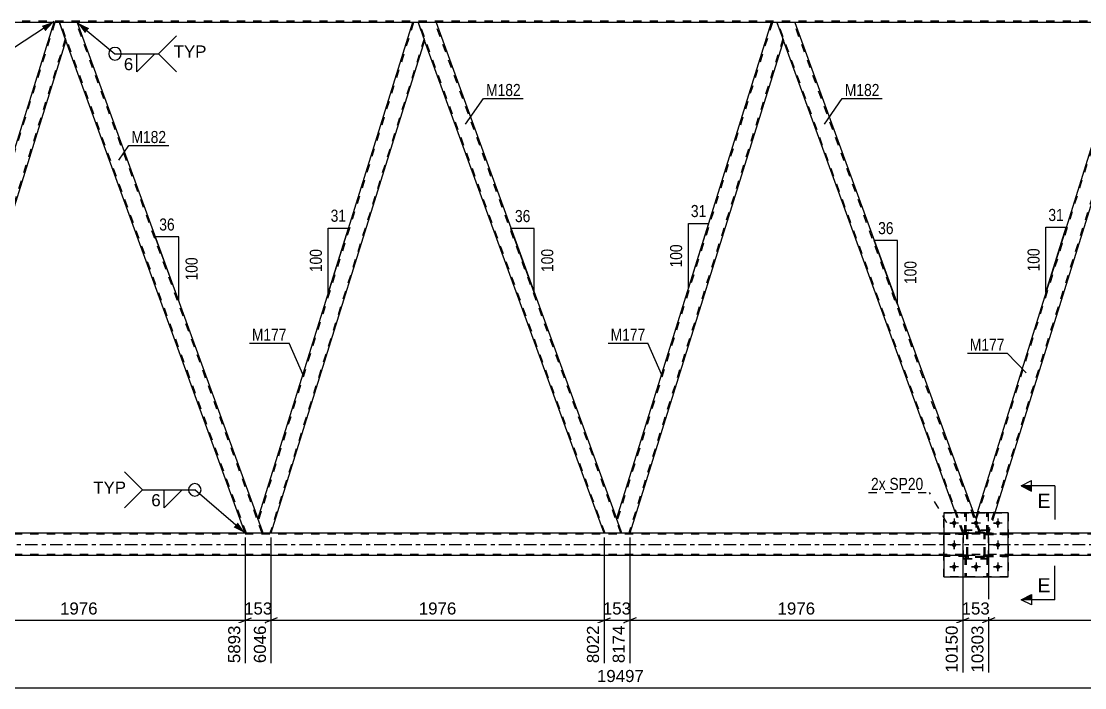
# Model space of a CAD drawing. Header units: millimetres. Extents: x 0 to 841, y 0 to 594.
# Drawn here: x 276.7 to 529.1, y 276.4 to 434.6 of the extents above; entities that cross this region are included whole.
import ezdxf

# ---------------------------------------------------------------- set-up
doc = ezdxf.new("R2010")
doc.units = ezdxf.units.MM
doc.linetypes.add('DXK_LINE_DOT2', pattern=[3.9198, 1.9599, -1.9599])
doc.linetypes.add('DXK_LINE_DOT3', pattern=[5.9187, 2.979, -0.9799, 0.9799, -0.9799])
doc.styles.add('Arial', font='ARIAL.TTF', dxfattribs={"height": 0.2})
doc.styles.add('Arial Narrow', font='ARIALN.TTF', dxfattribs={"height": 0.2})

# ---------------------------------------------------------------- blocks, each defined once
blk = doc.blocks.new('Part-318892622-4737 - 4655')
at = {"color": 2, "linetype": 'Continuous'}
for p, q in [((500.65, 317.88), (500.65, 317.88)), ((500.97, 317.88), (500.65, 317.88)), ((500.97, 317.88), (500.97, 317.88))]:
    blk.add_line(p, q, dxfattribs=at)
at = {"color": 7, "linetype": 'DXK_LINE_DOT2'}
for p, q in [((500.65, 313.04), (500.65, 317.88)), ((500.97, 313.04), (500.97, 317.88)), ((500.65, 313.64), (500.97, 313.64)), ((500.97, 313.04), (500.65, 313.04))]:
    blk.add_line(p, q, dxfattribs=at)
blk = doc.blocks.new('Part-318892622-4738 - 4655')
at = {"color": 2, "linetype": 'Continuous'}
for p, q in [((505.85, 317.88), (505.85, 317.88)), ((506.17, 317.88), (505.85, 317.88)), ((506.17, 317.88), (506.17, 317.88))]:
    blk.add_line(p, q, dxfattribs=at)
at = {"color": 7, "linetype": 'DXK_LINE_DOT2'}
for p, q in [((505.85, 313.04), (505.85, 317.88)), ((506.17, 313.04), (506.17, 317.88)), ((505.85, 313.64), (506.17, 313.64)), ((506.17, 313.04), (505.85, 313.04))]:
    blk.add_line(p, q, dxfattribs=at)
blk = doc.blocks.new('Part-318892622-4742 - 4655')
at = {"color": 7, "linetype": 'DXK_LINE_DOT2'}
for p, q in [((501.09, 307.84), (495.69, 307.84)), ((495.69, 307.84), (495.69, 307.52)), ((501.09, 307.52), (495.69, 307.52)), ((500.49, 307.52), (500.49, 307.84)), ((501.09, 307.52), (501.09, 307.84))]:
    blk.add_line(p, q, dxfattribs=at)
blk = doc.blocks.new('Part-318892622-4767 - 4655')
at = {"color": 7, "linetype": 'DXK_LINE_DOT2'}
for p, q in [((505.49, 307.52), (505.49, 307.84)), ((505.49, 307.84), (510.89, 307.84)), ((510.89, 307.52), (505.49, 307.52)), ((506.09, 307.52), (506.09, 307.84)), ((510.89, 307.84), (510.89, 307.52))]:
    blk.add_line(p, q, dxfattribs=at)
blk = doc.blocks.new('Part-318892622-4768 - 4655')
at = {"color": 7, "linetype": 'DXK_LINE_DOT2'}
for p, q in [((505.49, 312.72), (505.49, 313.04)), ((505.49, 313.04), (510.89, 313.04)), ((506.09, 312.72), (506.09, 313.04)), ((510.89, 313.04), (510.89, 312.72)), ((510.89, 312.72), (505.49, 312.72))]:
    blk.add_line(p, q, dxfattribs=at)
blk = doc.blocks.new('Part-318892622-4772 - 4655')
at = {"color": 7, "linetype": 'DXK_LINE_DOT2'}
for p, q in [((510.89, 313.04), (505.49, 313.04)), ((505.49, 313.04), (505.49, 312.72)), ((506.09, 312.72), (506.09, 313.04)), ((510.89, 312.72), (510.89, 313.04)), ((505.49, 312.72), (510.89, 312.72))]:
    blk.add_line(p, q, dxfattribs=at)
blk = doc.blocks.new('Part-318892622-4773 - 4655')
at = {"color": 7, "linetype": 'DXK_LINE_DOT2'}
for p, q in [((501.09, 312.8), (501.13, 312.98)), ((501.13, 312.98), (501.09, 312.8)), ((501.35, 312.89), (501.4, 312.97)), ((501.39, 313.24), (501.57, 313.28)), ((501.57, 313.28), (501.39, 313.24)), ((501.4, 312.97), (501.48, 313.02)), ((501.48, 313.02), (501.57, 313.04)), ((505.01, 313.28), (501.57, 313.28)), ((501.57, 313.04), (505.01, 313.04)), ((505.01, 313.28), (505.2, 313.24)), ((505.2, 313.24), (505.01, 313.28)), ((505.01, 313.04), (505.1, 313.02)), ((505.1, 313.02), (505.18, 312.97)), ((505.18, 312.97), (505.23, 312.89)), ((505.46, 312.98), (505.49, 312.8)), ((505.49, 312.8), (505.46, 312.98)), ((501.09, 307.76), (501.09, 312.8)), ((501.33, 312.8), (501.35, 312.89)), ((501.33, 307.76), (501.33, 312.8)), ((505.23, 312.89), (505.25, 312.8)), ((505.25, 307.76), (505.25, 312.8)), ((505.49, 307.76), (505.49, 312.8)), ((501.13, 307.58), (501.09, 307.76)), ((501.09, 307.76), (501.13, 307.58)), ((501.35, 307.67), (501.33, 307.76)), ((501.4, 307.59), (501.35, 307.67)), ((501.57, 307.28), (501.39, 307.32)), ((501.39, 307.32), (501.57, 307.28)), ((501.48, 307.54), (501.4, 307.59)), ((501.57, 307.52), (501.48, 307.54)), ((505.01, 307.52), (501.57, 307.52)), ((505.01, 307.28), (501.57, 307.28)), ((505.1, 307.54), (505.01, 307.52)), ((505.2, 307.32), (505.01, 307.28)), ((505.01, 307.28), (505.2, 307.32)), ((505.18, 307.59), (505.1, 307.54)), ((505.23, 307.67), (505.18, 307.59)), ((505.25, 307.76), (505.23, 307.67)), ((505.49, 307.76), (505.46, 307.58)), ((505.46, 307.58), (505.49, 307.76))]:
    blk.add_line(p, q, dxfattribs=at)
at = {"color": 7, "linetype": 'DXK_LINE_DOT3'}
blk.add_line((503.29, 310.28), (503.29, 310.28), dxfattribs=at)
at = {"color": 7, "linetype": 'DXK_LINE_DOT2'}
for centre, start, end in [((501.57, 312.8), 112.5, 157.5), ((501.57, 312.8), 112.5, 157.5), ((505.01, 312.8), 22.5, 67.5), ((505.01, 312.8), 22.5, 67.5), ((501.57, 307.76), 202.5, 247.5), ((501.57, 307.76), 202.5, 247.5), ((505.01, 307.76), 292.5, 337.5), ((505.01, 307.76), 292.5, 337.5)]:
    blk.add_arc(centre, 0.48, start, end, dxfattribs=at)
blk = doc.blocks.new('Part-318892622-5115 - 4655')
at = {"color": 2, "linetype": 'Continuous'}
for p, q in [((369.58, 434.28), (332.88, 316.53)), ((370.9, 434.28), (369.58, 434.28)), ((370.9, 434.28), (372.44, 430.03)), ((372.44, 430.03), (335.98, 313.06)), ((334.14, 313.06), (332.88, 316.53))]:
    blk.add_line(p, q, dxfattribs=at)
at = {"color": 7, "linetype": 'DXK_LINE_DOT2'}
for p, q in [((369.83, 434.28), (333.01, 316.16)), ((372.31, 430.4), (335.73, 313.06)), ((335.98, 313.06), (334.14, 313.06))]:
    blk.add_line(p, q, dxfattribs=at)
blk = doc.blocks.new('Part-318892622-4739 - 4655')
at = {"color": 7, "linetype": 'DXK_LINE_DOT2'}
for p, q in [((505.85, 307.52), (506.17, 307.52)), ((505.85, 307.52), (505.85, 302.68)), ((505.85, 306.92), (506.17, 306.92)), ((506.17, 307.52), (506.17, 302.68)), ((506.17, 302.68), (505.85, 302.68))]:
    blk.add_line(p, q, dxfattribs=at)
blk = doc.blocks.new('Part-318892622-4740 - 4655')
at = {"color": 7, "linetype": 'DXK_LINE_DOT2'}
for p, q in [((500.65, 313.04), (500.65, 317.88)), ((500.65, 317.88), (500.97, 317.88)), ((500.97, 317.88), (500.97, 313.04)), ((500.65, 313.64), (500.97, 313.64)), ((500.97, 313.04), (500.65, 313.04))]:
    blk.add_line(p, q, dxfattribs=at)
blk = doc.blocks.new('Part-318892622-4741 - 4655')
at = {"color": 7, "linetype": 'DXK_LINE_DOT2'}
for p, q in [((505.85, 313.04), (505.85, 317.88)), ((505.85, 317.88), (506.17, 317.88)), ((506.17, 317.88), (506.17, 313.04)), ((505.85, 313.64), (506.17, 313.64)), ((506.17, 313.04), (505.85, 313.04))]:
    blk.add_line(p, q, dxfattribs=at)
blk = doc.blocks.new('Part-318892622-4754 - 4655')
at = {"color": 7, "linetype": 'DXK_LINE_DOT2'}
for p, q in [((284.7, 434.28), (247.88, 316.16)), ((287.17, 430.4), (250.6, 313.06)), ((248.16, 317.88), (247.74, 316.53)), ((249.01, 313.06), (247.74, 316.53)), ((252.35, 317.88), (250.85, 313.06)), ((250.85, 313.06), (249.01, 313.06))]:
    blk.add_line(p, q, dxfattribs=at)
at = {"color": 2, "linetype": 'Continuous'}
for p, q in [((284.44, 434.28), (248.16, 317.88)), ((285.76, 434.28), (284.44, 434.28)), ((287.31, 430.03), (285.76, 434.28)), ((287.31, 430.03), (252.35, 317.88))]:
    blk.add_line(p, q, dxfattribs=at)
blk = doc.blocks.new('Part-318892622-4759 - 4655')
at = {"color": 2, "linetype": 'Continuous'}
for p, q in [((454.71, 434.28), (418.01, 316.53)), ((456.03, 434.28), (454.71, 434.28)), ((456.03, 434.28), (457.58, 430.03)), ((457.58, 430.03), (421.12, 313.06)), ((419.27, 313.06), (418.01, 316.53))]:
    blk.add_line(p, q, dxfattribs=at)
at = {"color": 7, "linetype": 'DXK_LINE_DOT2'}
for p, q in [((454.96, 434.28), (418.15, 316.16)), ((457.44, 430.4), (420.87, 313.06)), ((421.12, 313.06), (419.27, 313.06))]:
    blk.add_line(p, q, dxfattribs=at)
blk = doc.blocks.new('Part-318892622-4764 - 4655')
at = {"color": 7, "linetype": 'DXK_LINE_DOT2'}
for p, q in [((540.1, 434.28), (503.28, 316.16)), ((542.58, 430.4), (506, 313.06)), ((503.56, 317.88), (503.15, 316.53)), ((504.41, 313.06), (503.15, 316.53)), ((507.75, 317.88), (506.25, 313.06)), ((506.25, 313.06), (504.41, 313.06))]:
    blk.add_line(p, q, dxfattribs=at)
at = {"color": 2, "linetype": 'Continuous'}
for p, q in [((539.85, 434.28), (503.56, 317.88)), ((541.17, 434.28), (539.85, 434.28)), ((542.71, 430.03), (541.17, 434.28)), ((542.71, 430.03), (507.75, 317.88))]:
    blk.add_line(p, q, dxfattribs=at)
blk = doc.blocks.new('Part-318892622-4765 - 4655')
at = {"color": 7, "linetype": 'DXK_LINE_DOT2'}
for p, q in [((501.09, 307.84), (495.69, 307.84)), ((495.69, 307.52), (495.69, 307.84)), ((501.09, 307.52), (495.69, 307.52)), ((500.49, 307.52), (500.49, 307.84)), ((501.09, 307.84), (501.09, 307.52))]:
    blk.add_line(p, q, dxfattribs=at)
blk = doc.blocks.new('Part-318892622-4766 - 4655')
at = {"color": 7, "linetype": 'DXK_LINE_DOT2'}
for p, q in [((501.09, 313.04), (495.69, 313.04)), ((495.69, 312.72), (495.69, 313.04)), ((500.49, 312.72), (500.49, 313.04)), ((501.09, 313.04), (501.09, 312.72)), ((501.09, 312.72), (495.69, 312.72))]:
    blk.add_line(p, q, dxfattribs=at)
blk = doc.blocks.new('Part-318892622-4771 - 4655')
at = {"color": 7, "linetype": 'DXK_LINE_DOT2'}
for p, q in [((510.89, 307.84), (505.49, 307.84)), ((505.49, 307.84), (505.49, 307.52)), ((505.49, 307.52), (510.89, 307.52)), ((506.09, 307.52), (506.09, 307.84)), ((510.89, 307.52), (510.89, 307.84))]:
    blk.add_line(p, q, dxfattribs=at)
blk = doc.blocks.new('Part-318892622-4774 - 4655')
at = {"color": 7, "linetype": 'DXK_LINE_DOT2'}
for p, q in [((500.97, 307.52), (500.65, 307.52)), ((500.65, 307.52), (500.65, 302.68)), ((500.65, 306.92), (500.97, 306.92)), ((500.97, 307.52), (500.97, 302.68)), ((500.65, 302.68), (500.97, 302.68))]:
    blk.add_line(p, q, dxfattribs=at)
blk = doc.blocks.new('Part-318892622-4775 - 4655')
at = {"color": 7, "linetype": 'DXK_LINE_DOT2'}
for p, q in [((506.17, 307.52), (505.85, 307.52)), ((505.85, 307.52), (505.85, 302.68)), ((505.85, 306.92), (506.17, 306.92)), ((506.17, 307.52), (506.17, 302.68)), ((505.85, 302.68), (506.17, 302.68))]:
    blk.add_line(p, q, dxfattribs=at)
blk = doc.blocks.new('Part-318892622-4796 - 4655')
at = {"color": 2, "linetype": 'Continuous'}
for p, q in [((290.02, 434.28), (285.76, 434.28)), ((290.02, 434.28), (332.88, 316.53)), ((329.88, 313.06), (287.31, 430.03))]:
    blk.add_line(p, q, dxfattribs=at)
at = {"color": 7, "linetype": 'DXK_LINE_DOT2'}
for p, q in [((285.76, 434.28), (287.31, 430.03)), ((330.14, 313.06), (286.02, 434.28)), ((286.02, 434.28), (286.04, 434.28)), ((333.88, 313.06), (289.76, 434.28)), ((334.14, 313.06), (332.88, 316.53)), ((334.14, 313.06), (329.88, 313.06))]:
    blk.add_line(p, q, dxfattribs=at)
blk = doc.blocks.new('Part-318892622-4801 - 4655')
at = {"color": 2, "linetype": 'Continuous'}
for p, q in [((460.29, 434.28), (456.03, 434.28)), ((460.29, 434.28), (502.66, 317.88)), ((498.4, 317.88), (457.58, 430.03))]:
    blk.add_line(p, q, dxfattribs=at)
at = {"color": 7, "linetype": 'DXK_LINE_DOT2'}
for p, q in [((456.03, 434.28), (457.58, 430.03)), ((500.41, 313.06), (456.29, 434.28)), ((456.29, 434.28), (456.31, 434.28)), ((504.15, 313.06), (460.03, 434.28)), ((500.15, 313.06), (498.4, 317.88)), ((504.41, 313.06), (502.66, 317.88)), ((504.41, 313.06), (500.15, 313.06))]:
    blk.add_line(p, q, dxfattribs=at)
blk = doc.blocks.new('Part-318892622-4807 - 4655')
at = {"color": 7, "linetype": 'DXK_LINE_DOT2'}
for p, q in [((501.1, 312.82), (501.13, 312.98)), ((501.13, 312.98), (501.1, 312.82)), ((501.35, 312.89), (501.4, 312.97)), ((501.39, 313.24), (501.57, 313.28)), ((501.57, 313.28), (501.39, 313.24)), ((501.4, 312.97), (501.48, 313.02)), ((501.48, 313.02), (501.57, 313.04)), ((505.01, 313.28), (501.57, 313.28)), ((501.57, 313.04), (505.01, 313.04)), ((505.01, 313.28), (505.2, 313.24)), ((505.2, 313.24), (505.01, 313.28)), ((505.01, 313.04), (505.1, 313.02)), ((505.1, 313.02), (505.18, 312.97)), ((505.18, 312.97), (505.23, 312.89)), ((505.46, 312.98), (505.49, 312.82)), ((505.49, 312.82), (505.46, 312.98)), ((501.09, 312.8), (501.1, 312.82)), ((501.1, 312.82), (501.09, 312.8)), ((501.09, 307.76), (501.09, 312.8)), ((501.33, 312.8), (501.35, 312.89)), ((501.34, 312.82), (501.33, 312.8)), ((501.33, 307.76), (501.33, 312.8)), ((505.25, 312.8), (505.23, 312.89)), ((505.25, 312.82), (505.25, 312.8)), ((505.25, 307.76), (505.25, 312.8)), ((505.49, 312.82), (505.49, 312.8)), ((505.49, 312.8), (505.49, 312.82)), ((505.49, 307.76), (505.49, 312.8)), ((501.13, 307.58), (501.09, 307.76)), ((501.09, 307.76), (501.13, 307.58)), ((501.35, 307.67), (501.33, 307.76)), ((501.4, 307.59), (501.35, 307.67)), ((501.57, 307.28), (501.39, 307.32)), ((501.39, 307.32), (501.57, 307.28)), ((501.48, 307.54), (501.4, 307.59)), ((501.57, 307.52), (501.48, 307.54)), ((505.01, 307.52), (501.57, 307.52)), ((505.01, 307.28), (501.57, 307.28)), ((505.1, 307.54), (505.01, 307.52)), ((505.2, 307.32), (505.01, 307.28)), ((505.01, 307.28), (505.2, 307.32)), ((505.18, 307.59), (505.1, 307.54)), ((505.23, 307.67), (505.18, 307.59)), ((505.25, 307.76), (505.23, 307.67)), ((505.49, 307.76), (505.46, 307.58)), ((505.46, 307.58), (505.49, 307.76))]:
    blk.add_line(p, q, dxfattribs=at)
at = {"color": 7, "linetype": 'DXK_LINE_DOT3'}
blk.add_line((503.29, 310.28), (503.29, 310.28), dxfattribs=at)
at = {"color": 7, "linetype": 'DXK_LINE_DOT2'}
for centre, start, end in [((501.57, 312.8), 112.5, 157.5), ((501.57, 312.8), 112.5, 157.5), ((505.01, 312.8), 22.5, 67.5), ((505.01, 312.8), 22.5, 67.5), ((501.57, 307.76), 202.5, 247.5), ((501.57, 307.76), 202.5, 247.5), ((505.01, 307.76), 292.5, 337.5), ((505.01, 307.76), 292.5, 337.5)]:
    blk.add_arc(centre, 0.48, start, end, dxfattribs=at)
blk = doc.blocks.new('Part-318892622-4808 - 4655')
at = {"color": 7, "linetype": 'DXK_LINE_DOT2'}
for p, q in [((500.65, 307.52), (500.97, 307.52)), ((500.65, 307.52), (500.65, 302.68)), ((500.65, 306.92), (500.97, 306.92)), ((500.97, 307.52), (500.97, 302.68)), ((500.97, 302.68), (500.65, 302.68))]:
    blk.add_line(p, q, dxfattribs=at)
blk = doc.blocks.new('Bolt-318892622-4809 - 4655')
at = {"color": 1, "linetype": 'Continuous'}
for p, q in [((497.05, 315.48), (497.74, 315.48)), ((498.09, 316.52), (498.09, 315.83)), ((499.13, 315.48), (498.44, 315.48)), ((502.25, 315.48), (502.94, 315.48)), ((503.29, 316.52), (503.29, 315.83)), ((504.33, 315.48), (503.64, 315.48)), ((507.45, 315.48), (508.14, 315.48)), ((508.49, 316.52), (508.49, 315.83)), ((509.53, 315.48), (508.84, 315.48)), ((498.09, 314.44), (498.09, 315.13)), ((503.29, 314.44), (503.29, 315.13)), ((508.49, 314.44), (508.49, 315.13)), ((498.09, 311.32), (498.09, 310.63)), ((508.49, 311.32), (508.49, 310.63)), ((497.05, 310.28), (497.74, 310.28)), ((498.09, 309.24), (498.09, 309.93)), ((499.13, 310.28), (498.44, 310.28)), ((507.45, 310.28), (508.14, 310.28)), ((508.49, 309.24), (508.49, 309.93)), ((509.53, 310.28), (508.84, 310.28)), ((498.09, 306.12), (498.09, 305.43)), ((503.29, 306.12), (503.29, 305.43)), ((508.49, 306.12), (508.49, 305.43)), ((497.05, 305.08), (497.74, 305.08)), ((498.09, 304.04), (498.09, 304.73)), ((499.13, 305.08), (498.44, 305.08)), ((502.25, 305.08), (502.94, 305.08)), ((503.29, 304.04), (503.29, 304.73)), ((504.33, 305.08), (503.64, 305.08)), ((507.45, 305.08), (508.14, 305.08)), ((508.49, 304.04), (508.49, 304.73)), ((509.53, 305.08), (508.84, 305.08))]:
    blk.add_line(p, q, dxfattribs=at)
blk = doc.blocks.new('Bolt-318892622-4810 - 4655')
at = {"linetype": 'Continuous'}
for points in [[(498.61, 315.48, -1), (497.57, 315.48, -1)], [(503.81, 315.48, -1), (502.77, 315.48, -1)], [(509.01, 315.48, -1), (507.97, 315.48, -1)], [(498.61, 310.28, -1), (497.57, 310.28, -1)], [(509.01, 310.28, -1), (507.97, 310.28, -1)], [(498.61, 305.08, -1), (497.57, 305.08, -1)], [(503.81, 305.08, -1), (502.77, 305.08, -1)], [(509.01, 305.08, -1), (507.97, 305.08, -1)]]:
    blk.add_hatch(color=1, dxfattribs=at).paths.add_polyline_path(points)
at = {"color": 1, "linetype": 'Continuous'}
for p, q in [((499.13, 315.48), (497.05, 315.48)), ((498.09, 316.52), (498.09, 314.44)), ((504.33, 315.48), (502.25, 315.48)), ((503.29, 316.52), (503.29, 314.44)), ((509.53, 315.48), (507.45, 315.48)), ((508.49, 316.52), (508.49, 314.44)), ((498.09, 311.32), (498.09, 309.24)), ((508.49, 311.32), (508.49, 309.24)), ((499.13, 310.28), (497.05, 310.28)), ((509.53, 310.28), (507.45, 310.28)), ((498.09, 306.12), (498.09, 304.04)), ((503.29, 306.12), (503.29, 304.04)), ((508.49, 306.12), (508.49, 304.04)), ((499.13, 305.08), (497.05, 305.08)), ((504.33, 305.08), (502.25, 305.08)), ((509.53, 305.08), (507.45, 305.08))]:
    blk.add_line(p, q, dxfattribs=at)
blk = doc.blocks.new('Part-318892622-4830 - 4655')
at = {"color": 7, "linetype": 'DXK_LINE_DOT2'}
for p, q in [((506.29, 313.68), (500.29, 313.68)), ((500.29, 306.88), (500.29, 313.68)), ((506.29, 306.88), (506.29, 313.68)), ((506.29, 306.88), (500.29, 306.88))]:
    blk.add_line(p, q, dxfattribs=at)
blk = doc.blocks.new('Part-318892622-4831 - 4655')
at = {"color": 7, "linetype": 'DXK_LINE_DOT2'}
for p, q in [((506.29, 313.81), (500.29, 313.81)), ((500.29, 307.01), (500.29, 313.81)), ((506.29, 307.01), (506.29, 313.81)), ((506.29, 307.01), (500.29, 307.01))]:
    blk.add_line(p, q, dxfattribs=at)
blk = doc.blocks.new('Part-318892622-4837 - 4655')
at = {"color": 2, "linetype": 'Continuous'}
for p, q in [((510.89, 317.88), (495.69, 317.88)), ((495.69, 317.88), (495.69, 302.68)), ((510.89, 302.68), (510.89, 317.88)), ((495.69, 302.68), (510.89, 302.68))]:
    blk.add_line(p, q, dxfattribs=at)
blk = doc.blocks.new('Part-318892622-4864 - 4655')
at = {"color": 7, "linetype": 'DXK_LINE_DOT2'}
for p, q in [((495.69, 302.68), (495.69, 317.88)), ((495.69, 317.88), (510.89, 317.88)), ((510.89, 317.88), (510.89, 302.68)), ((510.89, 302.68), (495.69, 302.68))]:
    blk.add_line(p, q, dxfattribs=at)
blk = doc.blocks.new('Part-318892622-4882 - 4655')
at = {"color": 7, "linetype": 'DXK_LINE_DOT2'}
for p, q in [((501.09, 313.04), (495.69, 313.04)), ((495.69, 313.04), (495.69, 312.72)), ((500.49, 312.72), (500.49, 313.04)), ((501.09, 312.72), (501.09, 313.04)), ((501.09, 312.72), (495.69, 312.72))]:
    blk.add_line(p, q, dxfattribs=at)
blk = doc.blocks.new('Part-318892622-5029 - 4655')
at = {"color": 7, "linetype": 'DXK_LINE_DOT2'}
for p, q in [((768.84, 434.6), (84.35, 434.6)), ((720.7, 434.28), (199.31, 434.28)), ((290.02, 434.28), (284.44, 434.28)), ((375.15, 434.28), (369.58, 434.28)), ((460.29, 434.28), (454.71, 434.28))]:
    blk.add_line(p, q, dxfattribs=at)
at = {"color": 2, "linetype": 'Continuous'}
for p, q in [((284.44, 434.28), (204.89, 434.28)), ((369.58, 434.28), (290.02, 434.28)), ((454.71, 434.28), (375.15, 434.28)), ((539.85, 434.28), (460.29, 434.28))]:
    blk.add_line(p, q, dxfattribs=at)
blk = doc.blocks.new('Part-318892622-5034 - 4655')
at = {"color": 2, "linetype": 'Continuous'}
for p, q in [((495.69, 313.06), (255.68, 313.06)), ((665.96, 313.06), (510.89, 313.06)), ((495.69, 307.78), (255.68, 307.78)), ((665.96, 307.78), (510.89, 307.78))]:
    blk.add_line(p, q, dxfattribs=at)
at = {"color": 7, "linetype": 'DXK_LINE_DOT2'}
for p, q in [((510.89, 313.06), (495.69, 313.06)), ((778.64, 312.82), (94.15, 312.82)), ((778.64, 308.02), (94.15, 308.02)), ((510.89, 307.78), (495.69, 307.78))]:
    blk.add_line(p, q, dxfattribs=at)
at = {"color": 7, "linetype": 'DXK_LINE_DOT3'}
blk.add_line((94.15, 310.42), (778.64, 310.42), dxfattribs=at)
blk = doc.blocks.new('Part-318892622-5120 - 4655')
at = {"color": 2, "linetype": 'Continuous'}
for p, q in [((375.15, 434.28), (370.9, 434.28)), ((375.15, 434.28), (418.01, 316.53)), ((415.02, 313.06), (372.44, 430.03))]:
    blk.add_line(p, q, dxfattribs=at)
at = {"color": 7, "linetype": 'DXK_LINE_DOT2'}
for p, q in [((370.9, 434.28), (372.44, 430.03)), ((415.27, 313.06), (371.15, 434.28)), ((371.15, 434.28), (371.17, 434.28)), ((419.02, 313.06), (374.9, 434.28)), ((419.27, 313.06), (418.01, 316.53)), ((419.27, 313.06), (415.02, 313.06))]:
    blk.add_line(p, q, dxfattribs=at)
blk = doc.blocks.new('StraightDimension-318892622-5943 - 4655')
at = {"color": 7, "linetype": 'Continuous'}
for p, q in [((415.02, 312.06), (415.02, 282.22)), ((421.12, 312.06), (421.12, 282.22)), ((413.52, 291.81), (416.52, 293.01)), ((422.62, 293.01), (419.62, 291.81)), ((415.02, 292.41), (421.12, 292.41))]:
    blk.add_line(p, q, dxfattribs=at)
at = {"color": 0}
blk.add_wipeout([(422, 293.16), (422, 297.36), (414.13, 297.36), (414.13, 293.16)], dxfattribs=at)
at = {"color": 0, "linetype": 'Continuous'}
blk.add_wipeout([(420.52, 291.71), (416.32, 291.71), (416.32, 281.62), (420.52, 281.62)], dxfattribs=at)
at = {"color": 3, "style": 'Arial'}
blk.add_text('153', height=2.865, dxfattribs=at).set_placement((414.73, 293.76))
at = {"color": 3, "linetype": 'Continuous', "style": 'Arial'}
blk.add_text('8174', height=2.865, rotation=90.0002, dxfattribs=at).set_placement((419.92, 282.22))
blk = doc.blocks.new('AngleDimension-318892622-6147 - 4655')
at = {"color": 7, "linetype": 'Continuous'}
for p, q in [((519.88, 385.68), (524.7, 385.68)), ((519.88, 370.21), (524.7, 385.68)), ((519.88, 370.21), (519.88, 385.68)), ((523.91, 383.14), (524.7, 385.68))]:
    blk.add_line(p, q, dxfattribs=at)
at = {"color": 0}
for points in [[(524.72, 386.58), (524.72, 390.78), (519.86, 390.78), (519.86, 386.58)], [(518.98, 381.29), (514.78, 381.29), (514.78, 374.61), (518.98, 374.61)]]:
    blk.add_wipeout(points, dxfattribs=at)
at = {"color": 3, "style": 'Arial Narrow'}
blk.add_text('31', height=2.863, dxfattribs=at).set_placement((520.46, 387.18))
blk.add_text('100', height=2.863, rotation=90.0002, dxfattribs=at).set_placement((518.38, 375.21))
blk = doc.blocks.new('StraightDimension-318892622-5983 - 4655')
at = {"color": 7, "linetype": 'Continuous'}
for p, q in [((329.88, 312.06), (329.88, 282.22)), ((335.98, 312.06), (335.98, 282.22)), ((328.38, 291.81), (331.38, 293.01)), ((337.48, 293.01), (334.48, 291.81)), ((329.88, 292.41), (335.98, 292.41))]:
    blk.add_line(p, q, dxfattribs=at)
at = {"color": 0}
blk.add_wipeout([(336.87, 293.16), (336.87, 297.36), (329, 297.36), (329, 293.16)], dxfattribs=at)
at = {"color": 0, "linetype": 'Continuous'}
blk.add_wipeout([(335.38, 291.71), (331.18, 291.71), (331.18, 281.62), (335.38, 281.62)], dxfattribs=at)
at = {"color": 3, "style": 'Arial'}
blk.add_text('153', height=2.865, dxfattribs=at).set_placement((329.6, 293.76))
at = {"color": 3, "linetype": 'Continuous', "style": 'Arial'}
blk.add_text('6046', height=2.865, rotation=90.0002, dxfattribs=at).set_placement((334.78, 282.22))
blk = doc.blocks.new('AngleDimension-318892622-6253 - 4655')
at = {"color": 7, "linetype": 'Continuous'}
for p, q in [((349.56, 385.51), (354.38, 385.51)), ((349.56, 370.05), (354.38, 385.51)), ((349.56, 370.05), (349.56, 385.51)), ((349.91, 371.18), (354.38, 385.51))]:
    blk.add_line(p, q, dxfattribs=at)
at = {"color": 0}
for points in [[(354.4, 386.41), (354.4, 390.61), (349.54, 390.61), (349.54, 386.41)], [(348.66, 381.12), (344.46, 381.12), (344.46, 374.44), (348.66, 374.44)]]:
    blk.add_wipeout(points, dxfattribs=at)
at = {"color": 3, "style": 'Arial Narrow'}
blk.add_text('31', height=2.863, dxfattribs=at).set_placement((350.14, 387.01))
blk.add_text('100', height=2.863, rotation=90.0002, dxfattribs=at).set_placement((348.06, 375.04))
blk = doc.blocks.new('AngleDimension-318892622-15395 - 4655')
at = {"color": 7, "linetype": 'Continuous'}
for p, q in [((310.37, 378.37), (308.53, 383.42)), ((314.07, 383.42), (308.53, 383.42)), ((314.07, 368.2), (308.53, 383.42)), ((314.07, 368.2), (314.07, 383.42))]:
    blk.add_line(p, q, dxfattribs=at)
at = {"color": 0}
for points in [[(313.73, 384.32), (313.73, 388.52), (308.87, 388.52), (308.87, 384.32)], [(319.17, 379.15), (314.97, 379.15), (314.97, 372.47), (319.17, 372.47)]]:
    blk.add_wipeout(points, dxfattribs=at)
at = {"color": 3, "style": 'Arial Narrow'}
blk.add_text('36', height=2.863, dxfattribs=at).set_placement((309.47, 384.92))
blk.add_text('100', height=2.863, rotation=90.0002, dxfattribs=at).set_placement((318.57, 373.07))
blk = doc.blocks.new('StraightDimension-318892622-5692 - 4655')
at = {"color": 7, "linetype": 'Continuous'}
blk.add_line((49.87, 276.38), (787.9, 276.38), dxfattribs=at)
at = {"color": 0}
blk.add_wipeout([(425.04, 277.13), (425.04, 281.33), (412.73, 281.33), (412.73, 277.13)], dxfattribs=at)
at = {"color": 3, "style": 'Arial'}
blk.add_text('19497', height=2.865, dxfattribs=at).set_placement((413.33, 277.73))
blk = doc.blocks.new('StraightDimension-318892622-5883 - 4655')
at = {"color": 7, "linetype": 'Continuous'}
for p, q in [((506.25, 312.06), (506.25, 279.99)), ((585.29, 312.06), (585.29, 279.99)), ((507.75, 293.01), (504.75, 291.81)), ((583.79, 291.81), (586.79, 293.01)), ((506.25, 292.41), (585.29, 292.41))]:
    blk.add_line(p, q, dxfattribs=at)
at = {"color": 0}
blk.add_wipeout([(550.82, 293.16), (550.82, 297.36), (540.72, 297.36), (540.72, 293.16)], dxfattribs=at)
at = {"color": 0, "linetype": 'Continuous'}
blk.add_wipeout([(584.69, 291.71), (580.49, 291.71), (580.49, 279.39), (584.69, 279.39)], dxfattribs=at)
at = {"color": 3, "style": 'Arial'}
blk.add_text('1976', height=2.865, dxfattribs=at).set_placement((541.32, 293.76))
at = {"color": 3, "linetype": 'Continuous', "style": 'Arial'}
blk.add_text('12278', height=2.865, rotation=90.0002, dxfattribs=at).set_placement((584.09, 279.99))
blk = doc.blocks.new('StraightDimension-318892622-5903 - 4655')
at = {"color": 7, "linetype": 'Continuous'}
for p, q in [((500.15, 312.06), (500.15, 279.99)), ((506.25, 312.06), (506.25, 279.99)), ((498.65, 291.81), (501.65, 293.01)), ((507.75, 293.01), (504.75, 291.81)), ((500.15, 292.41), (506.25, 292.41))]:
    blk.add_line(p, q, dxfattribs=at)
at = {"color": 0}
blk.add_wipeout([(507.14, 293.16), (507.14, 297.36), (499.27, 297.36), (499.27, 293.16)], dxfattribs=at)
at = {"color": 0, "linetype": 'Continuous'}
blk.add_wipeout([(505.65, 291.71), (501.45, 291.71), (501.45, 279.39), (505.65, 279.39)], dxfattribs=at)
at = {"color": 3, "style": 'Arial'}
blk.add_text('153', height=2.865, dxfattribs=at).set_placement((499.87, 293.76))
at = {"color": 3, "linetype": 'Continuous', "style": 'Arial'}
blk.add_text('10303', height=2.865, rotation=90.0002, dxfattribs=at).set_placement((505.05, 279.99))
blk = doc.blocks.new('StraightDimension-318892622-5923 - 4655')
at = {"color": 7, "linetype": 'Continuous'}
for p, q in [((421.12, 312.06), (421.12, 282.22)), ((500.15, 312.06), (500.15, 279.99)), ((422.62, 293.01), (419.62, 291.81)), ((498.65, 291.81), (501.65, 293.01)), ((421.12, 292.41), (500.15, 292.41))]:
    blk.add_line(p, q, dxfattribs=at)
at = {"color": 0}
blk.add_wipeout([(465.68, 293.16), (465.68, 297.36), (455.59, 297.36), (455.59, 293.16)], dxfattribs=at)
at = {"color": 0, "linetype": 'Continuous'}
blk.add_wipeout([(499.55, 291.71), (495.35, 291.71), (495.35, 279.39), (499.55, 279.39)], dxfattribs=at)
at = {"color": 3, "style": 'Arial'}
blk.add_text('1976', height=2.865, dxfattribs=at).set_placement((456.19, 293.76))
at = {"color": 3, "linetype": 'Continuous', "style": 'Arial'}
blk.add_text('10150', height=2.865, rotation=90.0002, dxfattribs=at).set_placement((498.95, 279.99))
blk = doc.blocks.new('StraightDimension-318892622-5963 - 4655')
at = {"color": 7, "linetype": 'Continuous'}
for p, q in [((335.98, 312.06), (335.98, 282.22)), ((415.02, 312.06), (415.02, 282.22)), ((337.48, 293.01), (334.48, 291.81)), ((413.52, 291.81), (416.52, 293.01)), ((335.98, 292.41), (415.02, 292.41))]:
    blk.add_line(p, q, dxfattribs=at)
at = {"color": 0}
blk.add_wipeout([(380.55, 293.16), (380.55, 297.36), (370.45, 297.36), (370.45, 293.16)], dxfattribs=at)
at = {"color": 0, "linetype": 'Continuous'}
blk.add_wipeout([(414.42, 291.71), (410.22, 291.71), (410.22, 281.62), (414.42, 281.62)], dxfattribs=at)
at = {"color": 3, "style": 'Arial'}
blk.add_text('1976', height=2.865, dxfattribs=at).set_placement((371.05, 293.76))
at = {"color": 3, "linetype": 'Continuous', "style": 'Arial'}
blk.add_text('8022', height=2.865, rotation=90.0002, dxfattribs=at).set_placement((413.82, 282.22))
blk = doc.blocks.new('StraightDimension-318892622-6003 - 4655')
at = {"color": 7, "linetype": 'Continuous'}
for p, q in [((250.85, 312.06), (250.85, 282.22)), ((329.88, 312.06), (329.88, 282.22)), ((252.35, 293.01), (249.35, 291.81)), ((328.38, 291.81), (331.38, 293.01)), ((250.85, 292.41), (329.88, 292.41))]:
    blk.add_line(p, q, dxfattribs=at)
at = {"color": 0}
blk.add_wipeout([(295.41, 293.16), (295.41, 297.36), (285.32, 297.36), (285.32, 293.16)], dxfattribs=at)
at = {"color": 0, "linetype": 'Continuous'}
blk.add_wipeout([(329.28, 291.71), (325.08, 291.71), (325.08, 281.62), (329.28, 281.62)], dxfattribs=at)
at = {"color": 3, "style": 'Arial'}
blk.add_text('1976', height=2.865, dxfattribs=at).set_placement((285.92, 293.76))
at = {"color": 3, "linetype": 'Continuous', "style": 'Arial'}
blk.add_text('5893', height=2.865, rotation=90.0002, dxfattribs=at).set_placement((328.68, 282.22))
blk = doc.blocks.new('AngleDimension-318892622-6119 - 4655')
at = {"color": 7, "linetype": 'Continuous'}
for p, q in [((435.04, 386.62), (439.86, 386.62)), ((435.04, 371.16), (439.86, 386.62)), ((435.04, 371.16), (435.04, 386.62)), ((436.48, 375.78), (439.86, 386.62))]:
    blk.add_line(p, q, dxfattribs=at)
at = {"color": 0}
for points in [[(439.88, 387.52), (439.88, 391.72), (435.02, 391.72), (435.02, 387.52)], [(434.14, 382.23), (429.94, 382.23), (429.94, 375.55), (434.14, 375.55)]]:
    blk.add_wipeout(points, dxfattribs=at)
at = {"color": 3, "style": 'Arial Narrow'}
blk.add_text('31', height=2.863, dxfattribs=at).set_placement((435.62, 388.12))
blk.add_text('100', height=2.863, rotation=90.0002, dxfattribs=at).set_placement((433.54, 376.15))
blk = doc.blocks.new('AngleDimension-318892622-6239 - 4655')
at = {"color": 7, "linetype": 'Continuous'}
for p, q in [((397.63, 372.52), (392.93, 385.43)), ((398.47, 385.43), (392.93, 385.43)), ((398.47, 370.21), (392.93, 385.43)), ((398.47, 370.21), (398.47, 385.43))]:
    blk.add_line(p, q, dxfattribs=at)
at = {"color": 0}
for points in [[(398.13, 386.33), (398.13, 390.53), (393.28, 390.53), (393.28, 386.33)], [(403.57, 381.16), (399.37, 381.16), (399.37, 374.48), (403.57, 374.48)]]:
    blk.add_wipeout(points, dxfattribs=at)
at = {"color": 3, "style": 'Arial Narrow'}
blk.add_text('36', height=2.863, dxfattribs=at).set_placement((393.88, 386.93))
blk.add_text('100', height=2.863, rotation=90.0002, dxfattribs=at).set_placement((402.97, 375.08))
blk = doc.blocks.new('AngleDimension-318892622-15409 - 4655')
at = {"color": 7, "linetype": 'Continuous'}
for p, q in [((483.63, 370.15), (479.11, 382.56)), ((484.65, 382.56), (479.11, 382.56)), ((484.65, 367.34), (479.11, 382.56)), ((484.65, 367.34), (484.65, 382.56))]:
    blk.add_line(p, q, dxfattribs=at)
at = {"color": 0}
for points in [[(484.31, 383.46), (484.31, 387.66), (479.46, 387.66), (479.46, 383.46)], [(489.75, 378.29), (485.55, 378.29), (485.55, 371.61), (489.75, 371.61)]]:
    blk.add_wipeout(points, dxfattribs=at)
at = {"color": 3, "style": 'Arial Narrow'}
blk.add_text('36', height=2.863, dxfattribs=at).set_placement((480.06, 384.06))
blk.add_text('100', height=2.863, rotation=90.0002, dxfattribs=at).set_placement((489.15, 372.21))
blk = doc.blocks.new('WeldMark-318892622-6353 - 4655')
at = {"linetype": 'Continuous'}
blk.add_hatch(color=30, dxfattribs=at).paths.add_polyline_path([(281.6, 433.5), (284.52, 434.52), (282.42, 432.25)])
at = {"color": 30, "linetype": 'Continuous'}
blk.add_line((284.52, 434.52), (272.82, 426.84), dxfattribs=at)
at = {"color": 3, "linetype": 'Continuous'}
for q in [(256.11, 431.13), (256.11, 422.56)]:
    blk.add_line((260.39, 426.84), q, dxfattribs=at)
for start, end in [(90, 270), (270, 90)]:
    blk.add_arc((272.82, 426.84), 1.5, start, end, dxfattribs=at)
at = {"color": 0}
blk.add_wipeout([(264.92, 422.74), (264.92, 426.14), (262.29, 426.14), (262.29, 422.74)], dxfattribs=at)
at = {"color": 30, "linetype": 'Continuous'}
blk.add_line((260.39, 426.84), (272.82, 426.84), dxfattribs=at)
at = {"color": 3, "linetype": 'Continuous'}
for p, q in [((265.57, 426.84), (269.86, 426.84)), ((269.86, 426.84), (265.57, 422.56)), ((265.57, 422.56), (265.57, 426.84))]:
    blk.add_line(p, q, dxfattribs=at)
at = {"color": 3, "style": 'Arial'}
blk.add_text('6', height=2.87, dxfattribs=at).set_placement((262.49, 422.94))
at = {"color": 0, "linetype": 'Continuous'}
blk.add_wipeout([(256.49, 425.94), (256.49, 428.94), (248.72, 428.94), (248.72, 425.94)], dxfattribs=at)
blk.add_wipeout([(256.49, 425.94), (256.49, 428.94), (248.72, 428.94), (248.72, 425.94)], dxfattribs=at)
at = {"color": 3, "linetype": 'Continuous', "style": 'Arial'}
blk.add_text('TYP', height=2.865, dxfattribs=at).set_placement((248.72, 425.94))
blk = doc.blocks.new('Mark-318892622-4755 - 4655')
at = {"color": 0}
blk.add_wipeout([(424.81, 358.76), (424.81, 361.76), (416.58, 361.76), (416.58, 358.76)], dxfattribs=at)
blk.add_wipeout([(424.81, 358.76), (424.81, 361.76), (416.58, 361.76), (416.58, 358.76)], dxfattribs=at)
at = {"color": 30, "linetype": 'Continuous'}
for p in [(415.98, 358.16), (428.88, 350.24)]:
    blk.add_line(p, (425.41, 358.16), dxfattribs=at)
at = {"color": 3, "style": 'Arial Narrow'}
blk.add_text('M177', height=2.863, dxfattribs=at).set_placement((416.58, 358.76))
blk = doc.blocks.new('Mark-318892622-4760 - 4655')
at = {"color": 0}
blk.add_wipeout([(510.05, 356.37), (510.05, 359.37), (501.83, 359.37), (501.83, 356.37)], dxfattribs=at)
blk.add_wipeout([(510.05, 356.37), (510.05, 359.37), (501.83, 359.37), (501.83, 356.37)], dxfattribs=at)
at = {"color": 30, "linetype": 'Continuous'}
for p in [(501.23, 355.77), (515.19, 351.12)]:
    blk.add_line(p, (510.65, 355.77), dxfattribs=at)
at = {"color": 3, "style": 'Arial Narrow'}
blk.add_text('M177', height=2.863, dxfattribs=at).set_placement((501.83, 356.37))
blk = doc.blocks.new('Mark-318892622-4792 - 4655')
at = {"color": 0}
blk.add_wipeout([(311.1, 405.69), (311.1, 408.69), (302.87, 408.69), (302.87, 405.69)], dxfattribs=at)
blk.add_wipeout([(311.1, 405.69), (311.1, 408.69), (302.87, 408.69), (302.87, 405.69)], dxfattribs=at)
at = {"color": 30, "linetype": 'Continuous'}
for p, q in [((299.91, 401.6), (302.27, 405.09)), ((302.27, 405.09), (311.7, 405.09))]:
    blk.add_line(p, q, dxfattribs=at)
at = {"color": 3, "style": 'Arial Narrow'}
blk.add_text('M182', height=2.863, dxfattribs=at).set_placement((302.87, 405.69))
blk = doc.blocks.new('Mark-318892622-4797 - 4655')
at = {"color": 0}
blk.add_wipeout([(480.39, 416.85), (480.39, 419.85), (472.16, 419.85), (472.16, 416.85)], dxfattribs=at)
blk.add_wipeout([(480.39, 416.85), (480.39, 419.85), (472.16, 419.85), (472.16, 416.85)], dxfattribs=at)
at = {"color": 30, "linetype": 'Continuous'}
for p, q in [((467.3, 410.19), (471.56, 416.25)), ((471.56, 416.25), (480.99, 416.25))]:
    blk.add_line(p, q, dxfattribs=at)
at = {"color": 3, "style": 'Arial Narrow'}
blk.add_text('M182', height=2.863, dxfattribs=at).set_placement((472.16, 416.85))
blk = doc.blocks.new('MarkSet-318892622-6427 - 4655')
at = {"color": 30, "linetype": 'DXK_LINE_DOT2'}
blk.add_line((496.37, 315.5), (492.28, 322.73), dxfattribs=at)
at = {"color": 0}
blk.add_wipeout([(481.84, 323.33), (481.84, 326.33), (478.37, 326.33), (478.37, 323.33)], dxfattribs=at)
blk.add_wipeout([(481.84, 323.33), (481.84, 326.33), (478.37, 326.33), (478.37, 323.33)], dxfattribs=at)
blk.add_wipeout([(490.78, 323.33), (490.78, 326.33), (482.74, 326.33), (482.74, 323.33)], dxfattribs=at)
blk.add_wipeout([(490.78, 323.33), (490.78, 326.33), (482.74, 326.33), (482.74, 323.33)], dxfattribs=at)
at = {"color": 30, "linetype": 'DXK_LINE_DOT2'}
blk.add_line((477.77, 322.73), (492.28, 322.73), dxfattribs=at)
at = {"color": 3, "style": 'Arial Narrow'}
for s, p in [('2x', (478.37, 323.33)), ('SP20', (482.74, 323.33))]:
    blk.add_text(s, height=2.863, dxfattribs=at).set_placement(p)
blk = doc.blocks.new('WeldMark-318892622-6380 - 4655')
at = {"linetype": 'Continuous'}
blk.add_hatch(color=30, dxfattribs=at).paths.add_polyline_path([(328.1, 315.59), (329.88, 313.06), (327.12, 314.45)])
at = {"color": 3, "linetype": 'Continuous'}
for q in [(301.19, 327.64), (301.19, 319.07)]:
    blk.add_line((305.47, 323.36), q, dxfattribs=at)
at = {"color": 30, "linetype": 'Continuous'}
blk.add_line((329.88, 313.06), (317.9, 323.36), dxfattribs=at)
at = {"color": 3, "linetype": 'Continuous'}
for start, end in [(90, 270), (270, 90)]:
    blk.add_arc((317.9, 323.36), 1.5, start, end, dxfattribs=at)
at = {"color": 0}
blk.add_wipeout([(310, 319.26), (310, 322.66), (307.37, 322.66), (307.37, 319.26)], dxfattribs=at)
at = {"color": 30, "linetype": 'Continuous'}
blk.add_line((305.47, 323.36), (317.9, 323.36), dxfattribs=at)
at = {"color": 3, "linetype": 'Continuous'}
for p, q in [((310.65, 323.36), (314.94, 323.36)), ((314.94, 323.36), (310.65, 319.07)), ((310.65, 319.07), (310.65, 323.36))]:
    blk.add_line(p, q, dxfattribs=at)
at = {"color": 3, "style": 'Arial'}
blk.add_text('6', height=2.87, dxfattribs=at).set_placement((307.57, 319.46))
at = {"color": 0, "linetype": 'Continuous'}
blk.add_wipeout([(301.57, 322.46), (301.57, 325.46), (293.8, 325.46), (293.8, 322.46)], dxfattribs=at)
blk.add_wipeout([(301.57, 322.46), (301.57, 325.46), (293.8, 325.46), (293.8, 322.46)], dxfattribs=at)
at = {"color": 3, "linetype": 'Continuous', "style": 'Arial'}
blk.add_text('TYP', height=2.865, dxfattribs=at).set_placement((293.8, 322.46))
blk = doc.blocks.new('Mark-318892622-5111 - 4655')
at = {"color": 0}
blk.add_wipeout([(339.67, 358.76), (339.67, 361.76), (331.45, 361.76), (331.45, 358.76)], dxfattribs=at)
blk.add_wipeout([(339.67, 358.76), (339.67, 361.76), (331.45, 361.76), (331.45, 358.76)], dxfattribs=at)
at = {"color": 30, "linetype": 'Continuous'}
for p in [(330.85, 358.16), (343.74, 350.24)]:
    blk.add_line(p, (340.27, 358.16), dxfattribs=at)
at = {"color": 3, "style": 'Arial Narrow'}
blk.add_text('M177', height=2.863, dxfattribs=at).set_placement((331.45, 358.76))
blk = doc.blocks.new('Mark-318892622-5116 - 4655')
at = {"color": 0}
blk.add_wipeout([(395.25, 416.85), (395.25, 419.85), (387.03, 419.85), (387.03, 416.85)], dxfattribs=at)
blk.add_wipeout([(395.25, 416.85), (395.25, 419.85), (387.03, 419.85), (387.03, 416.85)], dxfattribs=at)
at = {"color": 30, "linetype": 'Continuous'}
for p, q in [((382.16, 410.19), (386.43, 416.25)), ((386.43, 416.25), (395.85, 416.25))]:
    blk.add_line(p, q, dxfattribs=at)
at = {"color": 3, "style": 'Arial Narrow'}
blk.add_text('M182', height=2.863, dxfattribs=at).set_placement((387.03, 416.85))
blk = doc.blocks.new('SectionMark-318892622-6337 - 4655')
at = {"linetype": 'Continuous'}
for points in [[(516.48, 324.33), (516.48, 323.08), (513.98, 324.33)], [(516.48, 298.53), (516.48, 297.28), (513.98, 297.28)]]:
    blk.add_hatch(color=6, dxfattribs=at).paths.add_polyline_path(points)
at = {"color": 6, "linetype": 'Continuous'}
for p, q in [((513.98, 324.33), (516.48, 325.58)), ((516.48, 323.08), (516.48, 325.58)), ((521.98, 324.33), (513.98, 324.33)), ((513.98, 324.33), (516.48, 323.08)), ((513.98, 297.28), (516.48, 298.53)), ((516.48, 298.53), (516.48, 296.03)), ((521.98, 297.28), (513.98, 297.28)), ((516.48, 296.03), (513.98, 297.28))]:
    blk.add_line(p, q, dxfattribs=at)
at = {"color": 0, "linetype": 'Continuous'}
for points in [[(520.98, 319.08), (520.98, 322.58), (517.87, 322.58), (517.87, 319.08)], [(520.98, 299.03), (520.98, 302.53), (517.87, 302.53), (517.87, 299.03)]]:
    blk.add_wipeout(points, dxfattribs=at)
at = {"color": 6, "linetype": 'Continuous'}
for p, q in [((521.98, 324.33), (521.98, 316.33)), ((521.98, 297.28), (521.98, 305.28))]:
    blk.add_line(p, q, dxfattribs=at)
at = {"color": 3, "linetype": 'Continuous', "style": 'Arial'}
for p in [(517.87, 319.08), (517.87, 299.03)]:
    blk.add_text('E', height=3.34, dxfattribs=at).set_placement(p)
blk = doc.blocks.new('WeldMark-318892622-6367 - 4655')
at = {"linetype": 'Continuous'}
blk.add_hatch(color=30, dxfattribs=at).paths.add_polyline_path([(291.85, 431.79), (290.02, 434.28), (292.81, 432.95)])
at = {"color": 30, "linetype": 'Continuous'}
blk.add_line((290.02, 434.28), (298.96, 426.89), dxfattribs=at)
at = {"color": 3, "linetype": 'Continuous'}
for q in [(313.57, 431.17), (313.57, 422.6)]:
    blk.add_line((309.28, 426.89), q, dxfattribs=at)
blk.add_arc((298.96, 426.89), 1.5, 90, 270, dxfattribs=at)
at = {"color": 0}
blk.add_wipeout([(303.48, 422.79), (303.48, 426.19), (300.86, 426.19), (300.86, 422.79)], dxfattribs=at)
at = {"color": 30, "linetype": 'Continuous'}
blk.add_line((298.96, 426.89), (309.28, 426.89), dxfattribs=at)
at = {"color": 3, "linetype": 'Continuous'}
for p, q in [((304.14, 426.89), (308.42, 426.89)), ((308.42, 426.89), (304.14, 422.6)), ((304.14, 422.6), (304.14, 426.89))]:
    blk.add_line(p, q, dxfattribs=at)
blk.add_arc((298.96, 426.89), 1.5, 270, 90, dxfattribs=at)
at = {"color": 3, "style": 'Arial'}
blk.add_text('6', height=2.87, dxfattribs=at).set_placement((301.06, 422.99))
at = {"color": 0, "linetype": 'Continuous'}
blk.add_wipeout([(320.65, 425.99), (320.65, 428.99), (312.88, 428.99), (312.88, 425.99)], dxfattribs=at)
blk.add_wipeout([(320.65, 425.99), (320.65, 428.99), (312.88, 428.99), (312.88, 425.99)], dxfattribs=at)
at = {"color": 3, "linetype": 'Continuous', "style": 'Arial'}
blk.add_text('TYP', height=2.865, dxfattribs=at).set_placement((312.88, 425.99))

msp = doc.modelspace()

# ---------------------------------------------------------------- block references
for name in ['Part-318892622-5029 - 4655', 'Part-318892622-4754 - 4655', 'Part-318892622-4796 - 4655', 'Part-318892622-5115 - 4655', 'Part-318892622-5120 - 4655', 'Part-318892622-4759 - 4655', 'Part-318892622-4801 - 4655', 'Part-318892622-4764 - 4655', 'Part-318892622-4837 - 4655', 'Part-318892622-4864 - 4655', 'Bolt-318892622-4809 - 4655', 'Bolt-318892622-4810 - 4655', 'Part-318892622-4737 - 4655', 'Part-318892622-4740 - 4655', 'Part-318892622-4738 - 4655', 'Part-318892622-4741 - 4655', 'Part-318892622-5034 - 4655', 'Part-318892622-4766 - 4655', 'Part-318892622-4882 - 4655', 'Part-318892622-4831 - 4655', 'Part-318892622-4830 - 4655', 'Part-318892622-4773 - 4655', 'Part-318892622-4807 - 4655', 'Part-318892622-4768 - 4655', 'Part-318892622-4772 - 4655', 'Part-318892622-4742 - 4655', 'Part-318892622-4765 - 4655', 'Part-318892622-4774 - 4655', 'Part-318892622-4808 - 4655', 'Part-318892622-4767 - 4655', 'Part-318892622-4771 - 4655', 'Part-318892622-4739 - 4655', 'Part-318892622-4775 - 4655']:
    msp.add_blockref(name, (0, 0))

# ---------------------------------------------------------------- next in the draw order: block references
for name in ['AngleDimension-318892622-6253 - 4655', 'AngleDimension-318892622-6147 - 4655', 'AngleDimension-318892622-15395 - 4655', 'StraightDimension-318892622-5983 - 4655', 'StraightDimension-318892622-5943 - 4655']:
    msp.add_blockref(name, (0, 0))

# ---------------------------------------------------------------- next in the draw order: block references
msp.add_blockref('StraightDimension-318892622-5692 - 4655', (0, 0))

# ---------------------------------------------------------------- next in the draw order: block references
for name in ['WeldMark-318892622-6353 - 4655', 'WeldMark-318892622-6367 - 4655', 'Mark-318892622-5116 - 4655', 'Mark-318892622-4797 - 4655', 'Mark-318892622-4792 - 4655', 'AngleDimension-318892622-6119 - 4655', 'AngleDimension-318892622-6239 - 4655', 'AngleDimension-318892622-15409 - 4655', 'Mark-318892622-5111 - 4655', 'Mark-318892622-4755 - 4655', 'Mark-318892622-4760 - 4655', 'MarkSet-318892622-6427 - 4655', 'StraightDimension-318892622-6003 - 4655', 'StraightDimension-318892622-5963 - 4655', 'StraightDimension-318892622-5883 - 4655']:
    msp.add_blockref(name, (0, 0))

# ---------------------------------------------------------------- next in the draw order: block references
for name in ['WeldMark-318892622-6380 - 4655', 'SectionMark-318892622-6337 - 4655', 'StraightDimension-318892622-5903 - 4655']:
    msp.add_blockref(name, (0, 0))

# ---------------------------------------------------------------- next in the draw order: block references
msp.add_blockref('StraightDimension-318892622-5923 - 4655', (0, 0))

doc.saveas('drawing.dxf')
